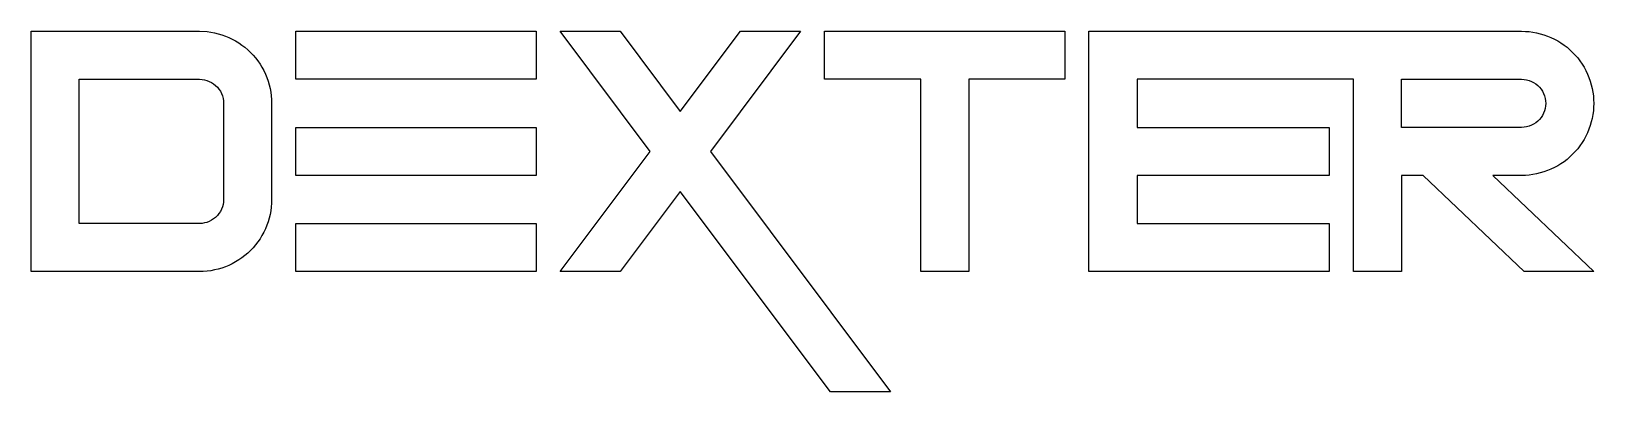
# Model space of a CAD drawing. Header units: inches. Extents: x 0 to 6.5, y 0 to 1.5.
import ezdxf

# ---------------------------------------------------------------- set-up
doc = ezdxf.new("R2010")
doc.units = ezdxf.units.IN
doc.header["$MEASUREMENT"] = 0

msp = doc.modelspace()

# ---------------------------------------------------------------- linework, layer by layer
for p, q in [((0, 0.5), (0, 1.5)), ((0, 1.5), (0.7, 1.5)), ((0.7, 1.5), (0.7314, 1.4984)), ((0.7314, 1.4984), (0.7469, 1.4963)), ((0.7469, 1.4963), (0.7624, 1.4934)), ((1.1, 1.3), (1.1, 1.5)), ((1.1, 1.5), (2.1, 1.5)), ((2.1, 1.5), (2.1, 1.3)), ((2.575, 1), (2.2, 1.5)), ((2.2, 1.5), (2.45, 1.5)), ((2.45, 1.5), (2.7, 1.1667)), ((2.7, 1.1667), (2.95, 1.5)), ((3.2, 1.5), (2.825, 1)), ((2.95, 1.5), (3.2, 1.5)), ((3.3, 1.3), (3.3, 1.5)), ((3.3, 1.5), (4.3, 1.5)), ((4.3, 1.5), (4.3, 1.3)), ((4.4, 0.5), (4.4, 1.5)), ((4.4, 1.5), (6.2, 1.5)), ((6.2, 1.5), (6.2157, 1.4996)), ((6.2157, 1.4996), (6.2314, 1.4984)), ((6.2314, 1.4984), (6.2469, 1.4963)), ((6.2469, 1.4963), (6.2624, 1.4934)), ((0.7624, 1.4934), (0.7776, 1.4898)), ((0.7776, 1.4898), (0.7927, 1.4853)), ((0.7927, 1.4853), (0.8075, 1.4801)), ((0.8075, 1.4801), (0.822, 1.4741)), ((0.822, 1.4741), (0.8362, 1.4673)), ((0.8362, 1.4673), (0.85, 1.4598)), ((0.85, 1.4598), (0.8634, 1.4516)), ((0.8634, 1.4516), (0.8763, 1.4427)), ((0.8763, 1.4427), (0.8888, 1.4331)), ((0.8888, 1.4331), (0.9007, 1.4229)), ((6.2624, 1.4934), (6.2776, 1.4898)), ((6.2776, 1.4898), (6.2927, 1.4853)), ((6.2927, 1.4853), (6.3075, 1.4801)), ((6.3075, 1.4801), (6.322, 1.4741)), ((6.322, 1.4741), (6.3362, 1.4673)), ((6.3362, 1.4673), (6.35, 1.4598)), ((6.35, 1.4598), (6.3634, 1.4516)), ((6.3634, 1.4516), (6.3763, 1.4427)), ((6.3763, 1.4427), (6.3888, 1.4331)), ((6.3888, 1.4331), (6.4007, 1.4229)), ((0.9007, 1.4229), (0.9121, 1.4121)), ((0.9121, 1.4121), (0.9229, 1.4007)), ((0.9229, 1.4007), (0.9331, 1.3888)), ((0.9331, 1.3888), (0.9427, 1.3763)), ((0.9427, 1.3763), (0.9516, 1.3634)), ((6.4007, 1.4229), (6.4121, 1.4121)), ((6.4121, 1.4121), (6.4229, 1.4007)), ((6.4229, 1.4007), (6.4331, 1.3888)), ((6.4331, 1.3888), (6.4427, 1.3763)), ((6.4427, 1.3763), (6.4516, 1.3634)), ((0.9516, 1.3634), (0.9598, 1.35)), ((0.9598, 1.35), (0.9673, 1.3362)), ((0.9673, 1.3362), (0.9741, 1.322)), ((0.9741, 1.322), (0.9801, 1.3075)), ((0.9801, 1.3075), (0.9853, 1.2927)), ((6.4516, 1.3634), (6.4598, 1.35)), ((6.4598, 1.35), (6.4673, 1.3362)), ((6.4673, 1.3362), (6.4741, 1.322)), ((6.4741, 1.322), (6.4801, 1.3075)), ((6.4801, 1.3075), (6.4853, 1.2927)), ((0.2, 0.7), (0.2, 1.3)), ((0.2, 1.3), (0.7, 1.3)), ((0.7, 1.3), (0.7105, 1.2995)), ((0.7105, 1.2995), (0.7208, 1.2978)), ((0.7208, 1.2978), (0.7309, 1.2951)), ((0.7309, 1.2951), (0.7407, 1.2914)), ((0.7407, 1.2914), (0.75, 1.2866)), ((0.75, 1.2866), (0.7588, 1.2809)), ((0.7588, 1.2809), (0.7669, 1.2743)), ((0.7669, 1.2743), (0.7743, 1.2669)), ((0.7743, 1.2669), (0.7809, 1.2588)), ((0.7809, 1.2588), (0.7866, 1.25)), ((0.7866, 1.25), (0.7914, 1.2407)), ((0.7914, 1.2407), (0.7951, 1.2309)), ((0.9853, 1.2927), (0.9898, 1.2776)), ((0.9898, 1.2776), (0.9934, 1.2624)), ((0.9934, 1.2624), (0.9963, 1.2469)), ((0.9963, 1.2469), (0.9984, 1.2314)), ((2.1, 1.3), (1.1, 1.3)), ((3.7, 1.3), (3.3, 1.3)), ((3.7, 0.5), (3.7, 1.3)), ((4.3, 1.3), (3.9, 1.3)), ((3.9, 1.3), (3.9, 0.5)), ((5.5, 1.3), (4.6, 1.3)), ((4.6, 1.3), (4.6, 1.1)), ((5.5, 0.5), (5.5, 1.3)), ((5.7, 1.1), (5.7, 1.3)), ((5.7, 1.3), (6.2, 1.3)), ((6.2, 1.3), (6.2105, 1.2995)), ((6.2105, 1.2995), (6.2208, 1.2978)), ((6.2208, 1.2978), (6.2309, 1.2951)), ((6.2309, 1.2951), (6.2407, 1.2914)), ((6.2407, 1.2914), (6.25, 1.2866)), ((6.25, 1.2866), (6.2588, 1.2809)), ((6.2588, 1.2809), (6.2669, 1.2743)), ((6.2669, 1.2743), (6.2743, 1.2669)), ((6.2743, 1.2669), (6.2809, 1.2588)), ((6.2809, 1.2588), (6.2866, 1.25)), ((6.2866, 1.25), (6.2914, 1.2407)), ((6.2914, 1.2407), (6.2951, 1.2309)), ((6.4853, 1.2927), (6.4898, 1.2776)), ((6.4898, 1.2776), (6.4934, 1.2624)), ((6.4934, 1.2624), (6.4963, 1.2469)), ((6.4963, 1.2469), (6.4984, 1.2314)), ((0.7951, 1.2309), (0.7978, 1.2208)), ((0.7978, 1.2208), (0.7995, 1.2105)), ((0.7995, 1.2105), (0.8, 1.2)), ((0.8, 1.2), (0.8, 0.8)), ((0.9984, 1.2314), (0.9996, 1.2157)), ((0.9996, 1.2157), (1, 1.2)), ((1, 1.2), (1, 0.8)), ((6.2951, 1.2309), (6.2978, 1.2208)), ((6.2978, 1.1792), (6.2951, 1.1691)), ((6.2978, 1.2208), (6.2995, 1.2105)), ((6.2995, 1.1895), (6.2978, 1.1792)), ((6.2995, 1.2105), (6.3, 1.2)), ((6.3, 1.2), (6.2995, 1.1895)), ((6.4984, 1.2314), (6.4996, 1.2157)), ((6.4996, 1.1843), (6.4984, 1.1686)), ((6.4996, 1.2157), (6.5, 1.2)), ((6.5, 1.2), (6.4996, 1.1843)), ((6.2407, 1.1086), (6.2309, 1.1049)), ((6.25, 1.1134), (6.2407, 1.1086)), ((6.2588, 1.1191), (6.25, 1.1134)), ((6.2669, 1.1257), (6.2588, 1.1191)), ((6.2743, 1.1331), (6.2669, 1.1257)), ((6.2809, 1.1412), (6.2743, 1.1331)), ((6.2866, 1.15), (6.2809, 1.1412)), ((6.2914, 1.1593), (6.2866, 1.15)), ((6.2951, 1.1691), (6.2914, 1.1593)), ((6.4853, 1.1073), (6.4801, 1.0925)), ((6.4898, 1.1224), (6.4853, 1.1073)), ((6.4934, 1.1376), (6.4898, 1.1224)), ((6.4963, 1.1531), (6.4934, 1.1376)), ((6.4984, 1.1686), (6.4963, 1.1531)), ((1.1, 0.9), (1.1, 1.1)), ((1.1, 1.1), (2.1, 1.1)), ((2.1, 1.1), (2.1, 0.9)), ((4.6, 1.1), (5.4, 1.1)), ((5.4, 1.1), (5.4, 0.9)), ((6.2, 1.1), (5.7, 1.1)), ((6.2105, 1.1005), (6.2, 1.1)), ((6.2208, 1.1022), (6.2105, 1.1005)), ((6.2309, 1.1049), (6.2208, 1.1022)), ((6.4598, 1.05), (6.4516, 1.0366)), ((6.4673, 1.0638), (6.4598, 1.05)), ((6.4741, 1.078), (6.4673, 1.0638)), ((6.4801, 1.0925), (6.4741, 1.078)), ((2.2, 0.5), (2.575, 1)), ((2.825, 1), (3.575, 0)), ((6.4007, 0.9771), (6.3888, 0.9669)), ((6.4121, 0.9879), (6.4007, 0.9771)), ((6.4229, 0.9993), (6.4121, 0.9879)), ((6.4331, 1.0112), (6.4229, 0.9993)), ((6.4427, 1.0237), (6.4331, 1.0112)), ((6.4516, 1.0366), (6.4427, 1.0237)), ((6.2776, 0.9102), (6.2624, 0.9066)), ((6.2927, 0.9147), (6.2776, 0.9102)), ((6.3075, 0.9199), (6.2927, 0.9147)), ((6.322, 0.9259), (6.3075, 0.9199)), ((6.3362, 0.9327), (6.322, 0.9259)), ((6.35, 0.9402), (6.3362, 0.9327)), ((6.3634, 0.9484), (6.35, 0.9402)), ((6.3763, 0.9573), (6.3634, 0.9484)), ((6.3888, 0.9669), (6.3763, 0.9573)), ((2.1, 0.9), (1.1, 0.9)), ((5.4, 0.9), (4.6, 0.9)), ((4.6, 0.9), (4.6, 0.7)), ((5.79, 0.9), (5.7, 0.9)), ((5.7, 0.9), (5.7, 0.5)), ((6.21, 0.5), (5.79, 0.9)), ((6.2, 0.9), (6.08, 0.9)), ((6.08, 0.9), (6.5, 0.5)), ((6.2157, 0.9004), (6.2, 0.9)), ((6.2314, 0.9016), (6.2157, 0.9004)), ((6.2469, 0.9037), (6.2314, 0.9016)), ((6.2624, 0.9066), (6.2469, 0.9037)), ((0.7995, 0.7895), (0.7978, 0.7792)), ((0.8, 0.8), (0.7995, 0.7895)), ((0.9996, 0.7843), (0.9984, 0.7686)), ((1, 0.8), (0.9996, 0.7843)), ((2.7, 0.8333), (2.45, 0.5)), ((3.325, 0), (2.7, 0.8333)), ((0.7588, 0.7191), (0.75, 0.7134)), ((0.7669, 0.7257), (0.7588, 0.7191)), ((0.7743, 0.7331), (0.7669, 0.7257)), ((0.7809, 0.7412), (0.7743, 0.7331)), ((0.7866, 0.75), (0.7809, 0.7412)), ((0.7914, 0.7593), (0.7866, 0.75)), ((0.7951, 0.7691), (0.7914, 0.7593)), ((0.7978, 0.7792), (0.7951, 0.7691)), ((0.9898, 0.7224), (0.9853, 0.7073)), ((0.9934, 0.7376), (0.9898, 0.7224)), ((0.9963, 0.7531), (0.9934, 0.7376)), ((0.9984, 0.7686), (0.9963, 0.7531)), ((0.7, 0.7), (0.2, 0.7)), ((0.7105, 0.7005), (0.7, 0.7)), ((0.7208, 0.7022), (0.7105, 0.7005)), ((0.7309, 0.7049), (0.7208, 0.7022)), ((0.7407, 0.7086), (0.7309, 0.7049)), ((0.75, 0.7134), (0.7407, 0.7086)), ((0.9673, 0.6638), (0.9598, 0.65)), ((0.9741, 0.678), (0.9673, 0.6638)), ((0.9801, 0.6925), (0.9741, 0.678)), ((0.9853, 0.7073), (0.9801, 0.6925)), ((1.1, 0.5), (1.1, 0.7)), ((1.1, 0.7), (2.1, 0.7)), ((2.1, 0.7), (2.1, 0.5)), ((4.6, 0.7), (5.4, 0.7)), ((5.4, 0.7), (5.4, 0.5)), ((0.9121, 0.5879), (0.9007, 0.5771)), ((0.9229, 0.5993), (0.9121, 0.5879)), ((0.9331, 0.6112), (0.9229, 0.5993)), ((0.9427, 0.6237), (0.9331, 0.6112)), ((0.9516, 0.6366), (0.9427, 0.6237)), ((0.9598, 0.65), (0.9516, 0.6366)), ((0.822, 0.5259), (0.8075, 0.5199)), ((0.8362, 0.5327), (0.822, 0.5259)), ((0.85, 0.5402), (0.8362, 0.5327)), ((0.8634, 0.5484), (0.85, 0.5402)), ((0.8763, 0.5573), (0.8634, 0.5484)), ((0.8888, 0.5669), (0.8763, 0.5573)), ((0.9007, 0.5771), (0.8888, 0.5669)), ((0.7, 0.5), (0, 0.5)), ((0.7157, 0.5004), (0.7, 0.5)), ((0.7314, 0.5016), (0.7157, 0.5004)), ((0.7469, 0.5037), (0.7314, 0.5016)), ((0.7624, 0.5066), (0.7469, 0.5037)), ((0.7776, 0.5102), (0.7624, 0.5066)), ((0.7927, 0.5147), (0.7776, 0.5102)), ((0.8075, 0.5199), (0.7927, 0.5147)), ((2.1, 0.5), (1.1, 0.5)), ((2.45, 0.5), (2.2, 0.5)), ((3.9, 0.5), (3.7, 0.5)), ((5.4, 0.5), (4.4, 0.5)), ((5.7, 0.5), (5.5, 0.5)), ((6.5, 0.5), (6.21, 0.5)), ((3.575, 0), (3.325, 0))]:
    msp.add_line(p, q)

doc.saveas('drawing.dxf')
